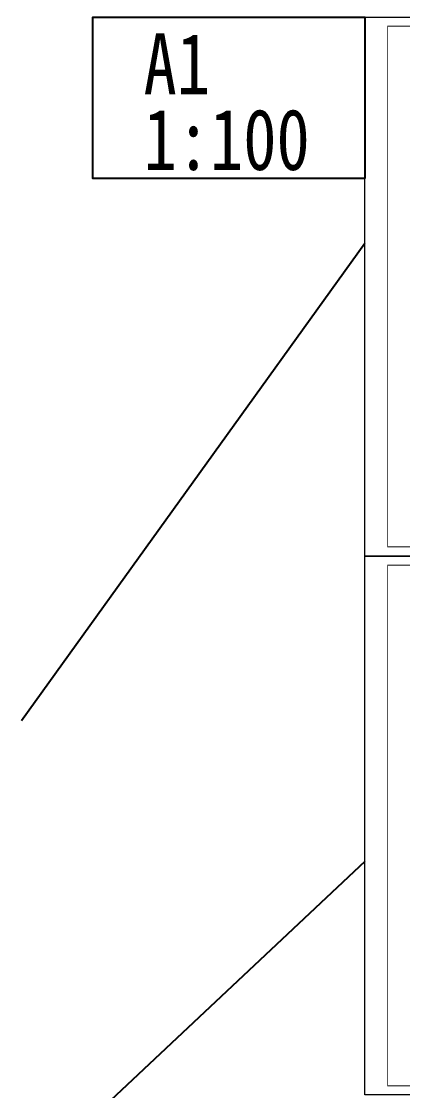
# Model space of a CAD drawing. Extents: x 3753737 to 4713801, y -857380 to 24339.
# Drawn here: x 3988757 to 4030760, y -748179 to -630329 of the extents above; entities that cross this region are included whole.
import ezdxf

# ---------------------------------------------------------------- set-up
doc = ezdxf.new("R2010")
doc.units = 0
doc.header["$LTSCALE"] = 1000
doc.header["$MEASUREMENT"] = 0
doc.layers.add('!!电气', color=1, linetype='CONTINUOUS')
doc.layers.add('text', color=7, linetype='CONTINUOUS')
doc.layers.add('图框', color=147, linetype='CONTINUOUS', lineweight=20)
doc.styles.add('黑体', font='simhei.ttf')

msp = doc.modelspace()

# ---------------------------------------------------------------- linework, layer by layer
at = {"layer": '!!电气', "color": 6}
for p, q in [((4026611, -654795.4), (3988756.5, -707419.3)), ((4026611, -722919.7), (3992305.2, -755151.1))]:
    msp.add_line(p, q, dxfattribs=at)
at = {"layer": 'text', "color": 2}
msp.add_lwpolyline([(4026611, -647661.9), (3996612.8, -647661.9), (3996612.8, -629853.6), (4026611, -629853.6)], close=True, dxfattribs=at)
at = {"layer": '图框'}
for points in [[(4026611, -629853.6), (4110711, -629853.6), (4110711, -689253.6), (4026611, -689253.6)], [(4026611, -689253.6), (4110711, -689253.6), (4110711, -748653.6), (4026611, -748653.6)]]:
    msp.add_lwpolyline(points, close=True, dxfattribs=at)
at = {"layer": '图框', "const_width": 100}
for points in [[(4109711, -688253.6), (4109711, -630853.6), (4029111, -630853.6), (4029111, -688253.6)], [(4109711, -747653.6), (4109711, -690253.6), (4029111, -690253.6), (4029111, -747653.6)]]:
    msp.add_lwpolyline(points, close=True, dxfattribs=at)

# ---------------------------------------------------------------- texts
at = {"layer": 'text', "color": 2, "style": '黑体', "width": 0.8}
for s, p in [('A1', (4002216.3, -638379.2)), ('1:100', (4002216.3, -646705.3))]:
    msp.add_text(s, height=6729.45, dxfattribs=at).set_placement(p)

doc.saveas('drawing.dxf')
